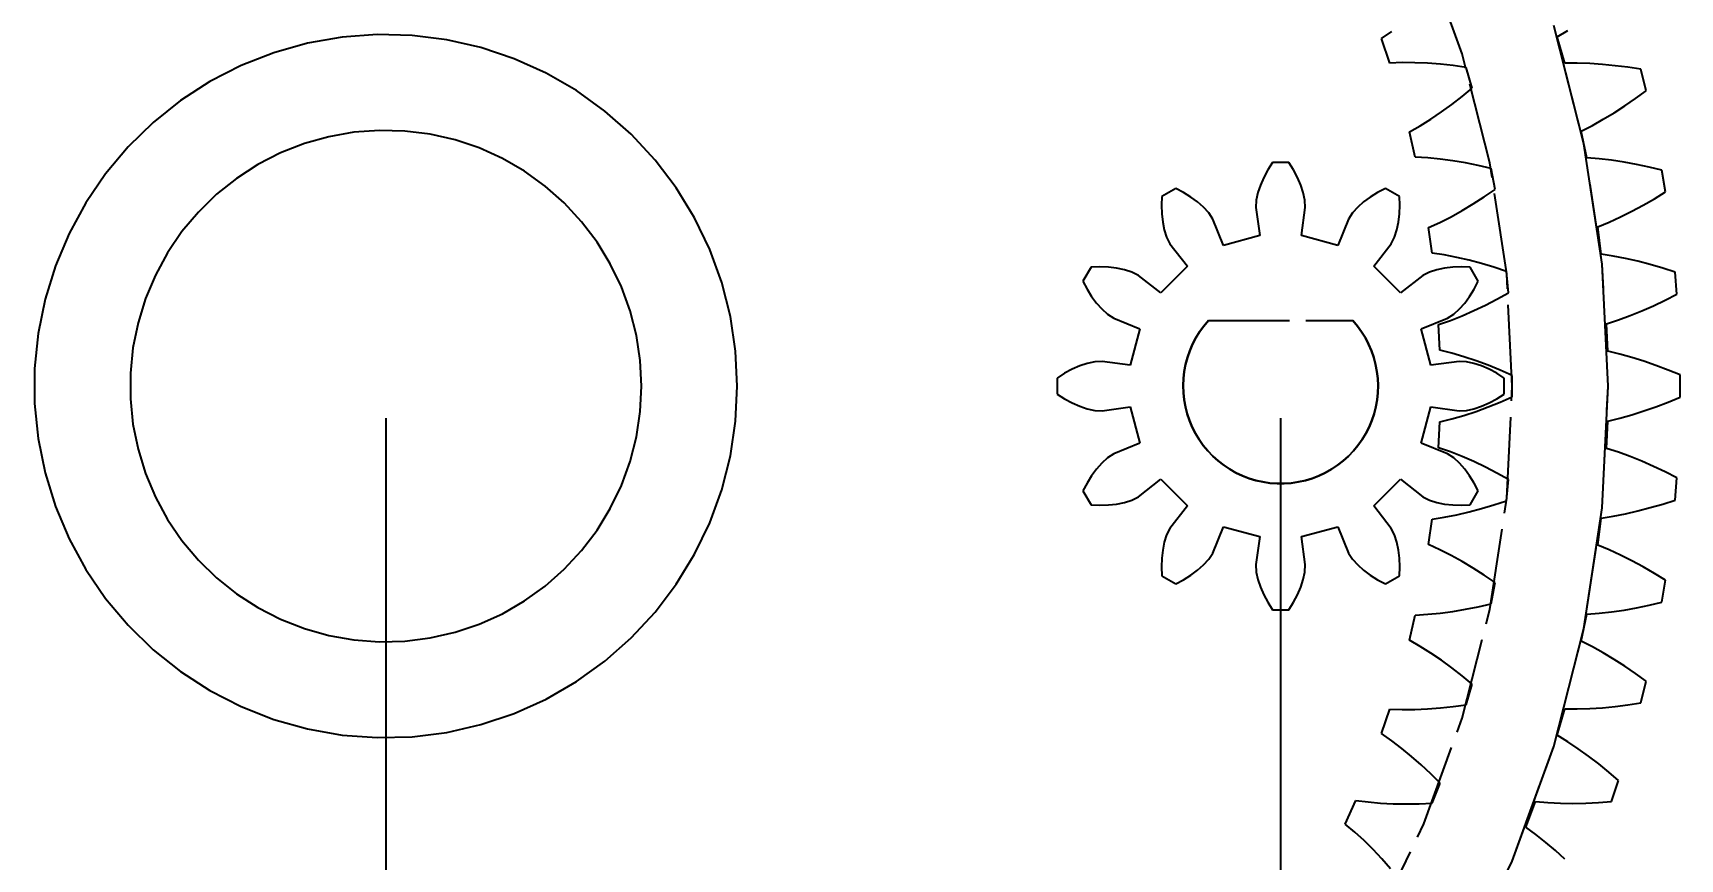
# Model space of a CAD drawing. Header units: millimetres. Extents: x -27 to 154, y -43 to 55.
# Drawn here: x -5.52 to 20.25, y -7.4 to 5.52 of the extents above; entities that cross this region are included whole.
import ezdxf

# ---------------------------------------------------------------- set-up
doc = ezdxf.new("R2010")
doc.units = ezdxf.units.MM
doc.linetypes.add('DASHED', pattern=[1.524, 1.27, -0.254])
for name, color, linetype in [('DIMS', 3, 'CONTINUOUS'), ('HIDDEN', 8, 'DASHED'), ('VISIBLE', 7, 'CONTINUOUS')]:
    doc.layers.add(name, color=color, linetype=linetype)
doc.styles.add('OpenSansCondensed-Light', font='OpenSansCondensed-Light.ttf')
doc.dimstyles.new('EZDXF', dxfattribs={"dimtxt": 0.25, "dimasz": 0.175, "dimexe": 0.375, "dimexo": 0.125, "dimgap": 0.1, "dimtad": 1, "dimlfac": 100, "dimzin": 12, "dimdsep": 46, "dimtxsty": 'OpenSansCondensed-Light', "dimblk": 'ARCHTICK', "dimcen": 2.5, "dimazin": 3, "dimtfac": 0.5, "dimtmove": 2, "dimatfit": 3})

# ---------------------------------------------------------------- blocks, each defined once
blk = doc.blocks.new('_ARCHTICK')
at = {"color": 0, "linetype": 'BYBLOCK', "const_width": 0.15}
blk.add_lwpolyline([(-0.5, -0.5), (0.5, 0.5)], dxfattribs=at)

msp = doc.modelspace()

# ---------------------------------------------------------------- linework, layer by layer
at = {"layer": 'HIDDEN'}
for points in [[(17.625, 0), (17.53742, 1.75488), (17.27554, 3.49233), (16.84197, 5.19506), (16.24102, 6.84616)], [(17.625, 0), (17.53742, 1.75488), (17.27554, 3.49233), (16.84197, 5.19506), (16.24102, 6.84616)], [(5.5, 0), (5.47267, 0.54762), (5.39095, 1.0898), (5.25565, 1.62115), (5.06812, 2.13639), (4.83022, 2.6304), (4.54431, 3.09826), (4.21324, 3.53533), (3.8403, 3.93727), (3.42919, 4.30007), (2.984, 4.62014), (2.50916, 4.89429), (2.00938, 5.11981), (1.48962, 5.29443), (0.95506, 5.41644), (0.41102, 5.48462), (-0.13712, 5.49829), (-0.68389, 5.45732), (-1.22387, 5.3621), (-1.75168, 5.2136), (-2.26208, 5.01328), (-2.75, 4.76314), (-3.21059, 4.46566), (-3.63927, 4.1238), (-4.03179, 3.74095), (-4.38423, 3.32092), (-4.6931, 2.86789), (-4.95533, 2.38636), (-5.16831, 1.88111), (-5.32993, 1.35717), (-5.43857, 0.81973), (-5.49316, 0.27415), (-5.49316, -0.27415), (-5.43857, -0.81973), (-5.32993, -1.35717), (-5.16831, -1.88111), (-4.95533, -2.38636), (-4.6931, -2.86789), (-4.38423, -3.32092), (-4.03179, -3.74095), (-3.63927, -4.1238), (-3.21059, -4.46566), (-2.75, -4.76314), (-2.26208, -5.01328), (-1.75168, -5.2136), (-1.22387, -5.3621), (-0.68389, -5.45732), (-0.13712, -5.49829), (0.41102, -5.48462), (0.95506, -5.41644), (1.48962, -5.29443), (2.00938, -5.11981), (2.50916, -4.89429), (2.984, -4.62014), (3.42919, -4.30007), (3.8403, -3.93727), (4.21324, -3.53533), (4.54431, -3.09826), (4.83022, -2.6304), (5.06812, -2.13639), (5.25565, -1.62115), (5.39095, -1.0898), (5.47267, -0.54762), (5.5, 0)], [(5.5, 0), (5.47267, 0.54762), (5.39095, 1.0898), (5.25565, 1.62115), (5.06812, 2.13639), (4.83022, 2.6304), (4.54431, 3.09826), (4.21324, 3.53533), (3.8403, 3.93727), (3.42919, 4.30007), (2.984, 4.62014), (2.50916, 4.89429), (2.00938, 5.11981), (1.48962, 5.29443), (0.95506, 5.41644), (0.41102, 5.48462), (-0.13712, 5.49829), (-0.68389, 5.45732), (-1.22387, 5.3621), (-1.75168, 5.2136), (-2.26208, 5.01328), (-2.75, 4.76314), (-3.21059, 4.46566), (-3.63927, 4.1238), (-4.03179, 3.74095), (-4.38423, 3.32092), (-4.6931, 2.86789), (-4.95533, 2.38636), (-5.16831, 1.88111), (-5.32993, 1.35717), (-5.43857, 0.81973), (-5.49316, 0.27415), (-5.49316, -0.27415), (-5.43857, -0.81973), (-5.32993, -1.35717), (-5.16831, -1.88111), (-4.95533, -2.38636), (-4.6931, -2.86789), (-4.38423, -3.32092), (-4.03179, -3.74095), (-3.63927, -4.1238), (-3.21059, -4.46566), (-2.75, -4.76314), (-2.26208, -5.01328), (-1.75168, -5.2136), (-1.22387, -5.3621), (-0.68389, -5.45732), (-0.13712, -5.49829), (0.41102, -5.48462), (0.95506, -5.41644), (1.48962, -5.29443), (2.00938, -5.11981), (2.50916, -4.89429), (2.984, -4.62014), (3.42919, -4.30007), (3.8403, -3.93727), (4.21324, -3.53533), (4.54431, -3.09826), (4.83022, -2.6304), (5.06812, -2.13639), (5.25565, -1.62115), (5.39095, -1.0898), (5.47267, -0.54762), (5.5, 0)], [(15.57917, 5.43503), (15.73869, 5.54675)], [(15.57917, 5.43503), (15.73869, 5.54675)], [(15.70778, 5.0513), (15.57917, 5.43503)], [(15.70778, 5.0513), (15.57917, 5.43503)], [(19.125, 0), (19.02996, 1.90424), (18.7458, 3.78954), (18.27533, 5.63719)], [(19.125, 0), (19.02996, 1.90424), (18.7458, 3.78954), (18.27533, 5.63719)], [(19.125, 0), (19.02996, 1.90424), (18.7458, 3.78954), (18.27533, 5.63719)], [(18.32877, 5.46093), (18.49394, 5.56298)], [(18.44648, 5.04904), (18.32877, 5.46093)], [(18.44648, 5.04904), (18.32877, 5.46093)], [(15.90241, 5.05827), (15.70778, 5.0513)], [(15.90241, 5.05827), (15.70778, 5.0513)], [(16.09936, 5.0573), (15.90241, 5.05827)], [(16.09936, 5.0573), (15.90241, 5.05827)], [(16.29834, 5.04905), (16.09936, 5.0573)], [(16.29834, 5.04905), (16.09936, 5.0573)], [(16.49914, 5.03398), (16.29834, 5.04905)], [(16.49914, 5.03398), (16.29834, 5.04905)], [(16.70155, 5.01244), (16.49914, 5.03398)], [(16.70155, 5.01244), (16.49914, 5.03398)], [(16.90543, 4.98467), (16.70155, 5.01244)], [(16.90543, 4.98467), (16.70155, 5.01244)], [(16.99738, 4.66151), (16.90543, 4.98467)], [(16.99738, 4.66151), (16.90543, 4.98467)], [(18.64064, 5.04968), (18.44648, 5.04904)], [(18.83658, 5.04314), (18.64064, 5.04968)], [(19.03409, 5.03002), (18.83658, 5.04314)], [(19.233, 5.01073), (19.03409, 5.03002)], [(19.43316, 4.98559), (19.233, 5.01073)], [(19.63446, 4.95484), (19.43316, 4.98559)], [(19.7167, 4.61676), (19.63446, 4.95484)], [(16.83865, 4.53058), (16.99738, 4.66151)], [(16.83865, 4.53058), (16.99738, 4.66151)], [(16.51511, 4.28718), (16.6779, 4.4057)], [(16.51511, 4.28718), (16.6779, 4.4057)], [(16.6779, 4.4057), (16.83865, 4.53058)], [(16.6779, 4.4057), (16.83865, 4.53058)], [(19.21792, 4.27423), (19.38575, 4.38272)], [(19.38575, 4.38272), (19.55201, 4.49699)], [(19.55201, 4.49699), (19.7167, 4.61676)], [(16.18334, 4.07091), (16.35028, 4.17541)], [(16.18334, 4.07091), (16.35028, 4.17541)], [(16.35028, 4.17541), (16.51511, 4.28718)], [(16.35028, 4.17541), (16.51511, 4.28718)], [(18.87746, 4.07605), (19.04851, 4.17185)], [(19.04851, 4.17185), (19.21792, 4.27423)], [(4, 0), (3.98012, 0.39827), (3.92069, 0.79258), (3.82229, 1.17902), (3.6859, 1.55374), (3.51289, 1.91302), (3.30496, 2.25328), (3.06418, 2.57115), (2.79295, 2.86347), (2.49396, 3.12733), (2.17019, 3.3601), (1.82484, 3.55949), (1.46136, 3.72349), (1.08336, 3.8505), (0.69459, 3.93923), (0.29892, 3.98882), (-0.09972, 3.99876), (-0.49737, 3.96896), (-0.89008, 3.89971), (-1.27395, 3.79171), (-1.64515, 3.64602), (-2, 3.4641), (-2.33497, 3.24775), (-2.64674, 2.99912), (-2.93221, 2.72069), (-3.18853, 2.41522), (-3.41316, 2.08574), (-3.60388, 1.73553), (-3.75877, 1.36808), (-3.87631, 0.98703), (-3.95532, 0.59617), (-3.99503, 0.19938), (-3.99503, -0.19938), (-3.95532, -0.59617), (-3.87631, -0.98703), (-3.75877, -1.36808), (-3.60388, -1.73553), (-3.41316, -2.08574), (-3.18853, -2.41522), (-2.93221, -2.72069), (-2.64674, -2.99912), (-2.33497, -3.24775), (-2, -3.4641), (-1.64515, -3.64602), (-1.27395, -3.79171), (-0.89008, -3.89971), (-0.49737, -3.96896), (-0.09972, -3.99876), (0.29892, -3.98882), (0.69459, -3.93923), (1.08336, -3.8505), (1.46136, -3.72349), (1.82484, -3.55949), (2.17019, -3.3601), (2.49396, -3.12733), (2.79295, -2.86347), (3.06418, -2.57115), (3.30496, -2.25328), (3.51289, -1.91302), (3.6859, -1.55374), (3.82229, -1.17902), (3.92069, -0.79258), (3.98012, -0.39827), (4, 0)], [(16.01419, 3.97438), (16.18334, 4.07091)], [(16.01419, 3.97438), (16.18334, 4.07091)], [(16.10685, 3.58042), (16.01419, 3.97438)], [(16.10685, 3.58042), (16.01419, 3.97438)], [(18.7047, 3.98744), (18.87746, 4.07605)], [(18.78932, 3.56751), (18.7047, 3.98744)], [(18.78932, 3.56751), (18.7047, 3.98744)], [(13.7999, 3.3806), (13.73671, 3.26242)], [(13.7999, 3.3806), (13.73671, 3.26242)], [(13.87397, 3.49773), (13.7999, 3.3806)], [(13.87397, 3.49773), (13.7999, 3.3806)], [(14.12603, 3.49773), (13.87397, 3.49773)], [(14.12603, 3.49773), (13.87397, 3.49773)], [(14.2001, 3.3806), (14.12603, 3.49773)], [(14.2001, 3.3806), (14.12603, 3.49773)], [(14.26329, 3.26242), (14.2001, 3.3806)], [(14.26329, 3.26242), (14.2001, 3.3806)], [(16.30129, 3.56941), (16.10685, 3.58042)], [(16.30129, 3.56941), (16.10685, 3.58042)], [(16.49731, 3.55027), (16.30129, 3.56941)], [(16.49731, 3.55027), (16.30129, 3.56941)], [(16.69468, 3.52369), (16.49731, 3.55027)], [(16.69468, 3.52369), (16.49731, 3.55027)], [(16.89323, 3.49016), (16.69468, 3.52369)], [(16.89323, 3.49016), (16.69468, 3.52369)], [(17.0928, 3.45003), (16.89323, 3.49016)], [(17.0928, 3.45003), (16.89323, 3.49016)], [(17.29325, 3.40357), (17.0928, 3.45003)], [(17.29325, 3.40357), (17.0928, 3.45003)], [(17.35498, 3.07331), (17.29325, 3.40357)], [(17.35498, 3.07331), (17.29325, 3.40357)], [(18.98291, 3.55272), (18.78932, 3.56751)], [(19.17771, 3.53063), (18.98291, 3.55272)], [(19.37356, 3.50186), (19.17771, 3.53063)], [(19.5703, 3.46682), (19.37356, 3.50186)], [(19.76784, 3.42586), (19.5703, 3.46682)], [(19.96606, 3.37922), (19.76784, 3.42586)], [(20.02117, 3.03567), (19.96606, 3.37922)], [(13.68492, 3.14379), (13.64542, 3.02534)], [(13.68492, 3.14379), (13.64542, 3.02534)], [(13.73671, 3.26242), (13.68492, 3.14379)], [(13.73671, 3.26242), (13.68492, 3.14379)], [(14.31508, 3.14379), (14.26329, 3.26242)], [(14.31508, 3.14379), (14.26329, 3.26242)], [(14.35458, 3.02534), (14.31508, 3.14379)], [(14.35458, 3.02534), (14.31508, 3.14379)], [(12.14199, 2.96611), (12.13641, 2.82763)], [(12.14199, 2.96611), (12.13641, 2.82763)], [(12.36028, 3.09214), (12.14199, 2.96611)], [(12.36028, 3.09214), (12.14199, 2.96611)], [(12.48299, 3.02773), (12.36028, 3.09214)], [(12.48299, 3.02773), (12.36028, 3.09214)], [(12.59681, 2.95698), (12.48299, 3.02773)], [(12.59681, 2.95698), (12.48299, 3.02773)], [(12.70097, 2.88014), (12.59681, 2.95698)], [(12.70097, 2.88014), (12.59681, 2.95698)], [(12.79441, 2.79732), (12.70097, 2.88014)], [(12.79441, 2.79732), (12.70097, 2.88014)], [(13.61987, 2.90782), (13.61368, 2.79248)], [(13.61987, 2.90782), (13.61368, 2.79248)], [(13.64542, 3.02534), (13.61987, 2.90782)], [(13.64542, 3.02534), (13.61987, 2.90782)], [(14.38013, 2.90782), (14.35458, 3.02534)], [(14.38013, 2.90782), (14.35458, 3.02534)], [(14.38632, 2.79248), (14.38013, 2.90782)], [(14.38632, 2.79248), (14.38013, 2.90782)], [(15.29903, 2.88014), (15.20559, 2.79732)], [(15.29903, 2.88014), (15.20559, 2.79732)], [(15.40319, 2.95698), (15.29903, 2.88014)], [(15.40319, 2.95698), (15.29903, 2.88014)], [(15.51701, 3.02773), (15.40319, 2.95698)], [(15.51701, 3.02773), (15.40319, 2.95698)], [(15.63972, 3.09214), (15.51701, 3.02773)], [(15.63972, 3.09214), (15.51701, 3.02773)], [(15.85801, 2.96611), (15.63972, 3.09214)], [(15.85801, 2.96611), (15.63972, 3.09214)], [(15.86359, 2.82763), (15.85801, 2.96611)], [(15.86359, 2.82763), (15.85801, 2.96611)], [(16.84023, 2.74507), (17.01326, 2.84806)], [(16.84023, 2.74507), (17.01326, 2.84806)], [(17.01326, 2.84806), (17.18485, 2.95757)], [(17.01326, 2.84806), (17.18485, 2.95757)], [(17.18485, 2.95757), (17.35498, 3.07331)], [(17.18485, 2.95757), (17.35498, 3.07331)], [(19.67268, 2.82867), (19.84749, 2.92936)], [(19.84749, 2.92936), (20.02117, 3.03567)], [(12.13641, 2.82763), (12.14077, 2.69369)], [(12.13641, 2.82763), (12.14077, 2.69369)], [(12.14077, 2.69369), (12.15524, 2.56506)], [(12.14077, 2.69369), (12.15524, 2.56506)], [(12.87529, 2.70831), (12.79441, 2.79732)], [(12.87529, 2.70831), (12.79441, 2.79732)], [(12.93832, 2.61152), (12.87529, 2.70831)], [(12.93832, 2.61152), (12.87529, 2.70831)], [(13.10556, 2.20014), (12.93832, 2.61152)], [(13.10556, 2.20014), (12.93832, 2.61152)], [(13.61368, 2.79248), (13.67453, 2.35259)], [(13.61368, 2.79248), (13.67453, 2.35259)], [(14.32547, 2.35259), (14.38632, 2.79248)], [(14.32547, 2.35259), (14.38632, 2.79248)], [(15.06168, 2.61152), (14.89444, 2.20014)], [(15.06168, 2.61152), (14.89444, 2.20014)], [(15.12471, 2.70831), (15.06168, 2.61152)], [(15.12471, 2.70831), (15.06168, 2.61152)], [(15.20559, 2.79732), (15.12471, 2.70831)], [(15.20559, 2.79732), (15.12471, 2.70831)], [(15.84476, 2.56506), (15.85923, 2.69369)], [(15.84476, 2.56506), (15.85923, 2.69369)], [(15.85923, 2.69369), (15.86359, 2.82763)], [(15.85923, 2.69369), (15.86359, 2.82763)], [(16.48992, 2.56033), (16.66579, 2.64899)], [(16.48992, 2.56033), (16.66579, 2.64899)], [(16.66579, 2.64899), (16.84023, 2.74507)], [(16.66579, 2.64899), (16.84023, 2.74507)], [(19.14163, 2.56335), (19.31975, 2.64526)], [(19.31975, 2.64526), (19.49676, 2.73385)], [(19.49676, 2.73385), (19.67268, 2.82867)], [(12.15524, 2.56506), (12.18025, 2.44273)], [(12.15524, 2.56506), (12.18025, 2.44273)], [(12.18025, 2.44273), (12.21689, 2.32818)], [(12.18025, 2.44273), (12.21689, 2.32818)], [(12.21689, 2.32818), (12.26919, 2.2252)], [(12.21689, 2.32818), (12.26919, 2.2252)], [(13.67453, 2.35259), (13.10556, 2.20014)], [(13.67453, 2.35259), (13.10556, 2.20014)], [(14.89444, 2.20014), (14.32547, 2.35259)], [(14.89444, 2.20014), (14.32547, 2.35259)], [(15.73081, 2.2252), (15.78311, 2.32818)], [(15.73081, 2.2252), (15.78311, 2.32818)], [(15.78311, 2.32818), (15.81975, 2.44273)], [(15.78311, 2.32818), (15.81975, 2.44273)], [(15.81975, 2.44273), (15.84476, 2.56506)], [(15.81975, 2.44273), (15.84476, 2.56506)], [(16.31259, 2.47982), (16.48992, 2.56033)], [(16.31259, 2.47982), (16.48992, 2.56033)], [(16.3685, 2.07899), (16.31259, 2.47982)], [(16.3685, 2.07899), (16.31259, 2.47982)], [(18.96238, 2.48875), (19.14163, 2.56335)], [(19.01336, 2.06341), (18.96238, 2.48875)], [(19.01336, 2.06341), (18.96238, 2.48875)], [(12.26919, 2.2252), (12.54184, 1.87467)], [(12.26919, 2.2252), (12.54184, 1.87467)], [(15.45816, 1.87467), (15.73081, 2.2252)], [(15.45816, 1.87467), (15.73081, 2.2252)], [(16.56109, 2.05009), (16.3685, 2.07899)], [(16.56109, 2.05009), (16.3685, 2.07899)], [(19.20517, 2.03329), (19.01336, 2.06341)], [(11.03389, 1.85801), (10.90786, 1.63972)], [(11.03389, 1.85801), (10.90786, 1.63972)], [(11.17237, 1.86359), (11.03389, 1.85801)], [(11.17237, 1.86359), (11.03389, 1.85801)], [(11.30631, 1.85923), (11.17237, 1.86359)], [(11.30631, 1.85923), (11.17237, 1.86359)], [(11.43494, 1.84476), (11.30631, 1.85923)], [(11.43494, 1.84476), (11.30631, 1.85923)], [(11.55727, 1.81975), (11.43494, 1.84476)], [(11.55727, 1.81975), (11.43494, 1.84476)], [(11.67182, 1.78311), (11.55727, 1.81975)], [(11.67182, 1.78311), (11.55727, 1.81975)], [(12.54184, 1.87467), (12.12533, 1.45816)], [(12.54184, 1.87467), (12.12533, 1.45816)], [(15.87467, 1.45816), (15.45816, 1.87467)], [(15.87467, 1.45816), (15.45816, 1.87467)], [(16.44273, 1.81975), (16.32818, 1.78311)], [(16.44273, 1.81975), (16.32818, 1.78311)], [(16.56506, 1.84476), (16.44273, 1.81975)], [(16.56506, 1.84476), (16.44273, 1.81975)], [(16.75451, 2.01294), (16.56109, 2.05009)], [(16.75451, 2.01294), (16.56109, 2.05009)], [(16.69369, 1.85923), (16.56506, 1.84476)], [(16.69369, 1.85923), (16.56506, 1.84476)], [(16.82763, 1.86359), (16.69369, 1.85923)], [(16.82763, 1.86359), (16.69369, 1.85923)], [(16.94859, 1.96827), (16.75451, 2.01294)], [(16.94859, 1.96827), (16.75451, 2.01294)], [(16.96611, 1.85801), (16.82763, 1.86359)], [(16.96611, 1.85801), (16.82763, 1.86359)], [(17.1432, 1.91656), (16.94859, 1.96827)], [(17.1432, 1.91656), (16.94859, 1.96827)], [(17.09214, 1.63972), (16.96611, 1.85801)], [(17.09214, 1.63972), (16.96611, 1.85801)], [(17.33821, 1.85819), (17.1432, 1.91656)], [(17.33821, 1.85819), (17.1432, 1.91656)], [(17.53352, 1.79343), (17.33821, 1.85819)], [(17.53352, 1.79343), (17.33821, 1.85819)], [(19.3976, 1.9958), (19.20517, 2.03329)], [(19.59054, 1.95155), (19.3976, 1.9958)], [(19.78388, 1.901), (19.59054, 1.95155)], [(19.97753, 1.84447), (19.78388, 1.901)], [(20.17142, 1.78223), (19.97753, 1.84447)], [(10.90786, 1.63972), (10.97227, 1.51701)], [(10.90786, 1.63972), (10.97227, 1.51701)], [(11.7748, 1.73081), (11.67182, 1.78311)], [(11.7748, 1.73081), (11.67182, 1.78311)], [(12.12533, 1.45816), (11.7748, 1.73081)], [(12.12533, 1.45816), (11.7748, 1.73081)], [(16.2252, 1.73081), (15.87467, 1.45816)], [(16.2252, 1.73081), (15.87467, 1.45816)], [(16.32818, 1.78311), (16.2252, 1.73081)], [(16.32818, 1.78311), (16.2252, 1.73081)], [(17.02773, 1.51701), (17.09214, 1.63972)], [(17.02773, 1.51701), (17.09214, 1.63972)], [(17.56452, 1.45888), (17.53352, 1.79343)], [(17.56452, 1.45888), (17.53352, 1.79343)], [(20.19906, 1.43538), (20.17142, 1.78223)], [(10.97227, 1.51701), (11.04302, 1.40319)], [(10.97227, 1.51701), (11.04302, 1.40319)], [(11.04302, 1.40319), (11.11986, 1.29903)], [(11.04302, 1.40319), (11.11986, 1.29903)], [(11.11986, 1.29903), (11.20268, 1.20559)], [(11.11986, 1.29903), (11.20268, 1.20559)], [(16.79732, 1.20559), (16.88014, 1.29903)], [(16.79732, 1.20559), (16.88014, 1.29903)], [(16.88014, 1.29903), (16.95698, 1.40319)], [(16.88014, 1.29903), (16.95698, 1.40319)], [(16.95698, 1.40319), (17.02773, 1.51701)], [(16.95698, 1.40319), (17.02773, 1.51701)], [(17.20347, 1.26613), (17.38444, 1.35934)], [(17.20347, 1.26613), (17.38444, 1.35934)], [(17.38444, 1.35934), (17.56452, 1.45888)], [(17.38444, 1.35934), (17.56452, 1.45888)], [(19.83523, 1.25673), (20.01748, 1.34322)], [(20.01748, 1.34322), (20.19906, 1.43538)], [(11.20268, 1.20559), (11.29169, 1.12471)], [(11.20268, 1.20559), (11.29169, 1.12471)], [(11.29169, 1.12471), (11.38848, 1.06168)], [(11.29169, 1.12471), (11.38848, 1.06168)], [(11.38848, 1.06168), (11.79986, 0.89444)], [(11.38848, 1.06168), (11.79986, 0.89444)], [(16.20014, 0.89444), (16.61152, 1.06168)], [(16.20014, 0.89444), (16.61152, 1.06168)], [(16.61152, 1.06168), (16.70831, 1.12471)], [(16.61152, 1.06168), (16.70831, 1.12471)], [(16.65581, 1.02791), (16.83911, 1.09996)], [(16.65581, 1.02791), (16.83911, 1.09996)], [(16.70831, 1.12471), (16.79732, 1.20559)], [(16.70831, 1.12471), (16.79732, 1.20559)], [(16.83911, 1.09996), (17.02168, 1.17954)], [(16.83911, 1.09996), (17.02168, 1.17954)], [(17.02168, 1.17954), (17.20347, 1.26613)], [(17.02168, 1.17954), (17.20347, 1.26613)], [(19.10017, 0.97432), (19.28478, 1.03444)], [(19.28478, 1.03444), (19.46884, 1.10194)], [(19.46884, 1.10194), (19.65233, 1.17619)], [(19.65233, 1.17619), (19.83523, 1.25673)], [(11.79986, 0.89444), (11.64741, 0.32547)], [(11.79986, 0.89444), (11.64741, 0.32547)], [(12.87084, 1.025), (12.79884, 0.9396), (12.73328, 0.84915), (12.67452, 0.75415), (12.62288, 0.6551), (12.57862, 0.55253), (12.54198, 0.44701), (12.51317, 0.33908), (12.49234, 0.22933), (12.4796, 0.11836), (12.47501, 0.00675), (12.47861, -0.1049), (12.49037, -0.21599), (12.51023, -0.32591), (12.53809, -0.43409), (12.57378, -0.53994), (12.61713, -0.64289), (12.6679, -0.74239), (12.72582, -0.83791), (12.79058, -0.92893), (12.86182, -1.01497), (12.93917, -1.09556), (13.02221, -1.17028), (13.1105, -1.23871), (13.20356, -1.3005), (13.30089, -1.35531), (13.40198, -1.40285), (13.50627, -1.44286), (13.61321, -1.47513), (13.72223, -1.49949), (13.83274, -1.5158), (13.94415, -1.52398), (14.05585, -1.52398), (14.16726, -1.5158), (14.27777, -1.49949), (14.38679, -1.47513), (14.49373, -1.44286), (14.59802, -1.40285), (14.69911, -1.35531), (14.79644, -1.3005), (14.8895, -1.23871), (14.97779, -1.17028), (15.06083, -1.09556), (15.13818, -1.01497), (15.20942, -0.92893), (15.27418, -0.83791), (15.3321, -0.74239), (15.38287, -0.64289), (15.42622, -0.53994), (15.46191, -0.43409), (15.48977, -0.32591), (15.50963, -0.21599), (15.52139, -0.1049), (15.52499, 0.00675), (15.5204, 0.11836), (15.50766, 0.22933), (15.48683, 0.33908), (15.45802, 0.44701), (15.42138, 0.55253), (15.37712, 0.6551), (15.32548, 0.75415), (15.26672, 0.84915), (15.20116, 0.9396), (15.12916, 1.025)], [(15.12916, 1.025), (15.20116, 0.9396), (15.26672, 0.84915), (15.32548, 0.75415), (15.37712, 0.6551), (15.42138, 0.55253), (15.45802, 0.44701), (15.48683, 0.33908), (15.50766, 0.22933), (15.5204, 0.11836), (15.52499, 0.00675), (15.52139, -0.1049), (15.50963, -0.21599), (15.48977, -0.32591), (15.46191, -0.43409), (15.42622, -0.53994), (15.38287, -0.64289), (15.3321, -0.74239), (15.27418, -0.83791), (15.20942, -0.92893), (15.13818, -1.01497), (15.06083, -1.09556), (14.97779, -1.17028), (14.8895, -1.23871), (14.79644, -1.3005), (14.69911, -1.35531), (14.59802, -1.40285), (14.49373, -1.44286), (14.38679, -1.47513), (14.27777, -1.49949), (14.16726, -1.5158), (14.05585, -1.52398), (13.94415, -1.52398), (13.83274, -1.5158), (13.72223, -1.49949), (13.61321, -1.47513), (13.50627, -1.44286), (13.40198, -1.40285), (13.30089, -1.35531), (13.20356, -1.3005), (13.1105, -1.23871), (13.02221, -1.17028), (12.93917, -1.09556), (12.86182, -1.01497), (12.79058, -0.92893), (12.72582, -0.83791), (12.6679, -0.74239), (12.61713, -0.64289), (12.57378, -0.53994), (12.53809, -0.43409), (12.51023, -0.32591), (12.49037, -0.21599), (12.47861, -0.1049), (12.47501, 0.00675), (12.4796, 0.11836), (12.49234, 0.22933), (12.51317, 0.33908), (12.54198, 0.44701), (12.57862, 0.55253), (12.62288, 0.6551), (12.67452, 0.75415), (12.73328, 0.84915), (12.79884, 0.9396), (12.87084, 1.025)], [(12.87084, 1.025), (15.12916, 1.025)], [(12.87084, 1.025), (15.12916, 1.025)], [(16.35259, 0.32547), (16.20014, 0.89444)], [(16.35259, 0.32547), (16.20014, 0.89444)], [(16.47181, 0.96411), (16.65581, 1.02791)], [(16.47181, 0.96411), (16.65581, 1.02791)], [(16.4905, 0.55983), (16.47181, 0.96411)], [(16.4905, 0.55983), (16.47181, 0.96411)], [(19.1172, 0.54628), (19.10017, 0.97432)], [(19.1172, 0.54628), (19.10017, 0.97432)], [(16.6796, 0.51328), (16.4905, 0.55983)], [(16.6796, 0.51328), (16.4905, 0.55983)], [(19.306, 0.50101), (19.1172, 0.54628)], [(10.73758, 0.26329), (10.6194, 0.2001)], [(10.73758, 0.26329), (10.6194, 0.2001)], [(10.85621, 0.31508), (10.73758, 0.26329)], [(10.85621, 0.31508), (10.73758, 0.26329)], [(10.97466, 0.35458), (10.85621, 0.31508)], [(10.97466, 0.35458), (10.85621, 0.31508)], [(11.09218, 0.38013), (10.97466, 0.35458)], [(11.09218, 0.38013), (10.97466, 0.35458)], [(11.20752, 0.38632), (11.09218, 0.38013)], [(11.20752, 0.38632), (11.09218, 0.38013)], [(11.64741, 0.32547), (11.20752, 0.38632)], [(11.64741, 0.32547), (11.20752, 0.38632)], [(16.79248, 0.38632), (16.35259, 0.32547)], [(16.79248, 0.38632), (16.35259, 0.32547)], [(16.86877, 0.45845), (16.6796, 0.51328)], [(16.86877, 0.45845), (16.6796, 0.51328)], [(16.90782, 0.38013), (16.79248, 0.38632)], [(16.90782, 0.38013), (16.79248, 0.38632)], [(17.0579, 0.39605), (16.86877, 0.45845)], [(17.0579, 0.39605), (16.86877, 0.45845)], [(17.02534, 0.35458), (16.90782, 0.38013)], [(17.02534, 0.35458), (16.90782, 0.38013)], [(17.14379, 0.31508), (17.02534, 0.35458)], [(17.14379, 0.31508), (17.02534, 0.35458)], [(17.24691, 0.32661), (17.0579, 0.39605)], [(17.24691, 0.32661), (17.0579, 0.39605)], [(17.26242, 0.26329), (17.14379, 0.31508)], [(17.26242, 0.26329), (17.14379, 0.31508)], [(17.4357, 0.25049), (17.24691, 0.32661)], [(17.4357, 0.25049), (17.24691, 0.32661)], [(17.3806, 0.2001), (17.26242, 0.26329)], [(17.3806, 0.2001), (17.26242, 0.26329)], [(19.49485, 0.44835), (19.306, 0.50101)], [(19.68366, 0.38891), (19.49485, 0.44835)], [(19.87237, 0.32316), (19.68366, 0.38891)], [(20.06092, 0.25142), (19.87237, 0.32316)], [(10.6194, 0.2001), (10.50227, 0.12603)], [(10.6194, 0.2001), (10.50227, 0.12603)], [(10.50227, 0.12603), (10.50227, -0.12603)], [(10.50227, 0.12603), (10.50227, -0.12603)], [(17.49773, 0.12603), (17.3806, 0.2001)], [(17.49773, 0.12603), (17.3806, 0.2001)], [(17.6242, 0.16799), (17.4357, 0.25049)], [(17.6242, 0.16799), (17.4357, 0.25049)], [(17.49773, -0.12603), (17.49773, 0.12603)], [(17.49773, -0.12603), (17.49773, 0.12603)], [(17.6242, -0.16799), (17.6242, 0.16799)], [(17.6242, -0.16799), (17.6242, 0.16799)], [(20.24925, 0.17397), (20.06092, 0.25142)], [(20.24925, -0.17397), (20.24925, 0.17397)], [(-6.09106, -18.12911), (-4.25571, -18.6455), (-2.37807, -18.97657), (-0.4768, -19.11906), (1.42921, -19.07152), (3.32102, -18.83445), (5.17982, -18.41019), (6.98715, -17.80296), (8.72503, -17.0188), (10.3762, -16.0655), (11.92424, -14.95253), (13.35378, -13.69095), (14.6506, -12.29331), (15.80182, -10.7735), (16.79599, -9.14661), (17.62323, -7.42882), (18.27533, -5.63719), (18.7458, -3.78954), (19.02996, -1.90424), (19.125, 0)], [(-6.09106, -18.12911), (-4.25571, -18.6455), (-2.37807, -18.97657), (-0.4768, -19.11906), (1.42921, -19.07152), (3.32102, -18.83445), (5.17982, -18.41019), (6.98715, -17.80296), (8.72503, -17.0188), (10.3762, -16.0655), (11.92424, -14.95253), (13.35378, -13.69095), (14.6506, -12.29331), (15.80182, -10.7735), (16.79599, -9.14661), (17.62323, -7.42882), (18.27533, -5.63719), (18.7458, -3.78954), (19.02996, -1.90424), (19.125, 0)], [(-6.09106, -18.12911), (-4.25571, -18.6455), (-2.37807, -18.97657), (-0.4768, -19.11906), (1.42921, -19.07152), (3.32102, -18.83445), (5.17982, -18.41019), (6.98715, -17.80296), (8.72503, -17.0188), (10.3762, -16.0655), (11.92424, -14.95253), (13.35378, -13.69095), (14.6506, -12.29331), (15.80182, -10.7735), (16.79599, -9.14661), (17.62323, -7.42882), (18.27533, -5.63719), (18.7458, -3.78954), (19.02996, -1.90424), (19.125, 0)], [(-5.61333, -16.70722), (-3.92193, -17.1831), (-2.19156, -17.48822), (-0.4394, -17.61952), (1.31712, -17.57572), (3.06055, -17.35724), (4.77356, -16.96625), (6.43914, -16.40665), (8.04071, -15.68399), (9.56238, -14.80546), (10.98901, -13.77978), (12.30642, -12.61715), (13.50153, -11.32913), (14.56246, -9.92852), (15.47866, -8.42923), (16.24102, -6.84616), (16.84197, -5.19506), (17.27554, -3.49233), (17.53742, -1.75488), (17.625, 0)], [(-5.61333, -16.70722), (-3.92193, -17.1831), (-2.19156, -17.48822), (-0.4394, -17.61952), (1.31712, -17.57572), (3.06055, -17.35724), (4.77356, -16.96625), (6.43914, -16.40665), (8.04071, -15.68399), (9.56238, -14.80546), (10.98901, -13.77978), (12.30642, -12.61715), (13.50153, -11.32913), (14.56246, -9.92852), (15.47866, -8.42923), (16.24102, -6.84616), (16.84197, -5.19506), (17.27554, -3.49233), (17.53742, -1.75488), (17.625, 0)], [(10.50227, -0.12603), (10.6194, -0.2001)], [(10.50227, -0.12603), (10.6194, -0.2001)], [(10.6194, -0.2001), (10.73758, -0.26329)], [(10.6194, -0.2001), (10.73758, -0.26329)], [(17.24691, -0.32661), (17.4357, -0.25049)], [(17.24691, -0.32661), (17.4357, -0.25049)], [(17.26242, -0.26329), (17.3806, -0.2001)], [(17.26242, -0.26329), (17.3806, -0.2001)], [(17.3806, -0.2001), (17.49773, -0.12603)], [(17.3806, -0.2001), (17.49773, -0.12603)], [(17.4357, -0.25049), (17.6242, -0.16799)], [(17.4357, -0.25049), (17.6242, -0.16799)], [(19.87237, -0.32316), (20.06092, -0.25142)], [(20.06092, -0.25142), (20.24925, -0.17397)], [(10.73758, -0.26329), (10.85621, -0.31508)], [(10.73758, -0.26329), (10.85621, -0.31508)], [(10.85621, -0.31508), (10.97466, -0.35458)], [(10.85621, -0.31508), (10.97466, -0.35458)], [(10.97466, -0.35458), (11.09218, -0.38013)], [(10.97466, -0.35458), (11.09218, -0.38013)], [(11.09218, -0.38013), (11.20752, -0.38632)], [(11.09218, -0.38013), (11.20752, -0.38632)], [(11.20752, -0.38632), (11.64741, -0.32547)], [(11.20752, -0.38632), (11.64741, -0.32547)], [(11.64741, -0.32547), (11.79986, -0.89444)], [(11.64741, -0.32547), (11.79986, -0.89444)], [(16.20014, -0.89444), (16.35259, -0.32547)], [(16.20014, -0.89444), (16.35259, -0.32547)], [(16.35259, -0.32547), (16.79248, -0.38632)], [(16.35259, -0.32547), (16.79248, -0.38632)], [(16.4905, -0.55983), (16.6796, -0.51328)], [(16.4905, -0.55983), (16.6796, -0.51328)], [(16.6796, -0.51328), (16.86877, -0.45845)], [(16.6796, -0.51328), (16.86877, -0.45845)], [(16.79248, -0.38632), (16.90782, -0.38013)], [(16.79248, -0.38632), (16.90782, -0.38013)], [(16.86877, -0.45845), (17.0579, -0.39605)], [(16.86877, -0.45845), (17.0579, -0.39605)], [(16.90782, -0.38013), (17.02534, -0.35458)], [(16.90782, -0.38013), (17.02534, -0.35458)], [(17.02534, -0.35458), (17.14379, -0.31508)], [(17.02534, -0.35458), (17.14379, -0.31508)], [(17.0579, -0.39605), (17.24691, -0.32661)], [(17.0579, -0.39605), (17.24691, -0.32661)], [(17.14379, -0.31508), (17.26242, -0.26329)], [(17.14379, -0.31508), (17.26242, -0.26329)], [(19.1172, -0.54628), (19.306, -0.50101)], [(19.306, -0.50101), (19.49485, -0.44835)], [(19.49485, -0.44835), (19.68366, -0.38891)], [(19.68366, -0.38891), (19.87237, -0.32316)], [(16.47181, -0.96411), (16.4905, -0.55983)], [(16.47181, -0.96411), (16.4905, -0.55983)], [(19.10017, -0.97432), (19.1172, -0.54628)], [(19.10017, -0.97432), (19.1172, -0.54628)], [(11.79986, -0.89444), (11.38848, -1.06168)], [(11.79986, -0.89444), (11.38848, -1.06168)], [(16.61152, -1.06168), (16.20014, -0.89444)], [(16.61152, -1.06168), (16.20014, -0.89444)], [(16.65581, -1.02791), (16.47181, -0.96411)], [(16.65581, -1.02791), (16.47181, -0.96411)], [(16.83911, -1.09996), (16.65581, -1.02791)], [(16.83911, -1.09996), (16.65581, -1.02791)], [(19.28478, -1.03444), (19.10017, -0.97432)], [(11.20268, -1.20559), (11.11986, -1.29903)], [(11.20268, -1.20559), (11.11986, -1.29903)], [(11.29169, -1.12471), (11.20268, -1.20559)], [(11.29169, -1.12471), (11.20268, -1.20559)], [(11.38848, -1.06168), (11.29169, -1.12471)], [(11.38848, -1.06168), (11.29169, -1.12471)], [(16.70831, -1.12471), (16.61152, -1.06168)], [(16.70831, -1.12471), (16.61152, -1.06168)], [(16.79732, -1.20559), (16.70831, -1.12471)], [(16.79732, -1.20559), (16.70831, -1.12471)], [(16.88014, -1.29903), (16.79732, -1.20559)], [(16.88014, -1.29903), (16.79732, -1.20559)], [(17.02168, -1.17954), (16.83911, -1.09996)], [(17.02168, -1.17954), (16.83911, -1.09996)], [(17.20347, -1.26613), (17.02168, -1.17954)], [(17.20347, -1.26613), (17.02168, -1.17954)], [(17.38444, -1.35934), (17.20347, -1.26613)], [(17.38444, -1.35934), (17.20347, -1.26613)], [(19.46884, -1.10194), (19.28478, -1.03444)], [(19.65233, -1.17619), (19.46884, -1.10194)], [(19.83523, -1.25673), (19.65233, -1.17619)], [(20.01748, -1.34322), (19.83523, -1.25673)], [(10.97227, -1.51701), (10.90786, -1.63972)], [(10.97227, -1.51701), (10.90786, -1.63972)], [(11.04302, -1.40319), (10.97227, -1.51701)], [(11.04302, -1.40319), (10.97227, -1.51701)], [(11.11986, -1.29903), (11.04302, -1.40319)], [(11.11986, -1.29903), (11.04302, -1.40319)], [(11.7748, -1.73081), (12.12533, -1.45816)], [(11.7748, -1.73081), (12.12533, -1.45816)], [(12.12533, -1.45816), (12.54184, -1.87467)], [(12.12533, -1.45816), (12.54184, -1.87467)], [(15.45816, -1.87467), (15.87467, -1.45816)], [(15.45816, -1.87467), (15.87467, -1.45816)], [(15.87467, -1.45816), (16.2252, -1.73081)], [(15.87467, -1.45816), (16.2252, -1.73081)], [(16.95698, -1.40319), (16.88014, -1.29903)], [(16.95698, -1.40319), (16.88014, -1.29903)], [(17.02773, -1.51701), (16.95698, -1.40319)], [(17.02773, -1.51701), (16.95698, -1.40319)], [(17.09214, -1.63972), (17.02773, -1.51701)], [(17.09214, -1.63972), (17.02773, -1.51701)], [(17.56452, -1.45888), (17.38444, -1.35934)], [(17.56452, -1.45888), (17.38444, -1.35934)], [(17.53352, -1.79343), (17.56452, -1.45888)], [(17.53352, -1.79343), (17.56452, -1.45888)], [(20.19906, -1.43538), (20.01748, -1.34322)], [(20.17142, -1.78223), (20.19906, -1.43538)], [(10.90786, -1.63972), (11.03389, -1.85801)], [(10.90786, -1.63972), (11.03389, -1.85801)], [(11.55727, -1.81975), (11.67182, -1.78311)], [(11.55727, -1.81975), (11.67182, -1.78311)], [(11.67182, -1.78311), (11.7748, -1.73081)], [(11.67182, -1.78311), (11.7748, -1.73081)], [(16.2252, -1.73081), (16.32818, -1.78311)], [(16.2252, -1.73081), (16.32818, -1.78311)], [(16.32818, -1.78311), (16.44273, -1.81975)], [(16.32818, -1.78311), (16.44273, -1.81975)], [(16.96611, -1.85801), (17.09214, -1.63972)], [(16.96611, -1.85801), (17.09214, -1.63972)], [(17.33821, -1.85819), (17.53352, -1.79343)], [(17.33821, -1.85819), (17.53352, -1.79343)], [(19.97753, -1.84447), (20.17142, -1.78223)], [(11.03389, -1.85801), (11.17237, -1.86359)], [(11.03389, -1.85801), (11.17237, -1.86359)], [(11.17237, -1.86359), (11.30631, -1.85923)], [(11.17237, -1.86359), (11.30631, -1.85923)], [(11.30631, -1.85923), (11.43494, -1.84476)], [(11.30631, -1.85923), (11.43494, -1.84476)], [(11.43494, -1.84476), (11.55727, -1.81975)], [(11.43494, -1.84476), (11.55727, -1.81975)], [(12.54184, -1.87467), (12.26919, -2.2252)], [(12.54184, -1.87467), (12.26919, -2.2252)], [(15.73081, -2.2252), (15.45816, -1.87467)], [(15.73081, -2.2252), (15.45816, -1.87467)], [(16.3685, -2.07899), (16.56109, -2.05009)], [(16.3685, -2.07899), (16.56109, -2.05009)], [(16.44273, -1.81975), (16.56506, -1.84476)], [(16.44273, -1.81975), (16.56506, -1.84476)], [(16.56109, -2.05009), (16.75451, -2.01294)], [(16.56109, -2.05009), (16.75451, -2.01294)], [(16.56506, -1.84476), (16.69369, -1.85923)], [(16.56506, -1.84476), (16.69369, -1.85923)], [(16.69369, -1.85923), (16.82763, -1.86359)], [(16.69369, -1.85923), (16.82763, -1.86359)], [(16.75451, -2.01294), (16.94859, -1.96827)], [(16.75451, -2.01294), (16.94859, -1.96827)], [(16.82763, -1.86359), (16.96611, -1.85801)], [(16.82763, -1.86359), (16.96611, -1.85801)], [(16.94859, -1.96827), (17.1432, -1.91656)], [(16.94859, -1.96827), (17.1432, -1.91656)], [(17.1432, -1.91656), (17.33821, -1.85819)], [(17.1432, -1.91656), (17.33821, -1.85819)], [(19.01336, -2.06341), (19.20517, -2.03329)], [(19.20517, -2.03329), (19.3976, -1.9958)], [(19.3976, -1.9958), (19.59054, -1.95155)], [(19.59054, -1.95155), (19.78388, -1.901)], [(19.78388, -1.901), (19.97753, -1.84447)], [(12.26919, -2.2252), (12.21689, -2.32818)], [(12.26919, -2.2252), (12.21689, -2.32818)], [(12.93832, -2.61152), (13.10556, -2.20014)], [(12.93832, -2.61152), (13.10556, -2.20014)], [(13.10556, -2.20014), (13.67453, -2.35259)], [(13.10556, -2.20014), (13.67453, -2.35259)], [(14.32547, -2.35259), (14.89444, -2.20014)], [(14.32547, -2.35259), (14.89444, -2.20014)], [(14.89444, -2.20014), (15.06168, -2.61152)], [(14.89444, -2.20014), (15.06168, -2.61152)], [(15.78311, -2.32818), (15.73081, -2.2252)], [(15.78311, -2.32818), (15.73081, -2.2252)], [(16.31259, -2.47982), (16.3685, -2.07899)], [(16.31259, -2.47982), (16.3685, -2.07899)], [(18.96238, -2.48875), (19.01336, -2.06341)], [(18.96238, -2.48875), (19.01336, -2.06341)], [(12.15524, -2.56506), (12.14077, -2.69369)], [(12.15524, -2.56506), (12.14077, -2.69369)], [(12.18025, -2.44273), (12.15524, -2.56506)], [(12.18025, -2.44273), (12.15524, -2.56506)], [(12.21689, -2.32818), (12.18025, -2.44273)], [(12.21689, -2.32818), (12.18025, -2.44273)], [(13.67453, -2.35259), (13.61368, -2.79248)], [(13.67453, -2.35259), (13.61368, -2.79248)], [(14.38632, -2.79248), (14.32547, -2.35259)], [(14.38632, -2.79248), (14.32547, -2.35259)], [(15.81975, -2.44273), (15.78311, -2.32818)], [(15.81975, -2.44273), (15.78311, -2.32818)], [(15.84476, -2.56506), (15.81975, -2.44273)], [(15.84476, -2.56506), (15.81975, -2.44273)], [(15.85923, -2.69369), (15.84476, -2.56506)], [(15.85923, -2.69369), (15.84476, -2.56506)], [(16.48992, -2.56033), (16.31259, -2.47982)], [(16.48992, -2.56033), (16.31259, -2.47982)], [(16.66579, -2.64899), (16.48992, -2.56033)], [(16.66579, -2.64899), (16.48992, -2.56033)], [(19.14163, -2.56335), (18.96238, -2.48875)], [(19.31975, -2.64526), (19.14163, -2.56335)], [(12.14077, -2.69369), (12.13641, -2.82763)], [(12.14077, -2.69369), (12.13641, -2.82763)], [(12.13641, -2.82763), (12.14199, -2.96611)], [(12.13641, -2.82763), (12.14199, -2.96611)], [(12.70097, -2.88014), (12.79441, -2.79732)], [(12.70097, -2.88014), (12.79441, -2.79732)], [(12.79441, -2.79732), (12.87529, -2.70831)], [(12.79441, -2.79732), (12.87529, -2.70831)], [(12.87529, -2.70831), (12.93832, -2.61152)], [(12.87529, -2.70831), (12.93832, -2.61152)], [(13.61368, -2.79248), (13.61987, -2.90782)], [(13.61368, -2.79248), (13.61987, -2.90782)], [(14.38013, -2.90782), (14.38632, -2.79248)], [(14.38013, -2.90782), (14.38632, -2.79248)], [(15.06168, -2.61152), (15.12471, -2.70831)], [(15.06168, -2.61152), (15.12471, -2.70831)], [(15.12471, -2.70831), (15.20559, -2.79732)], [(15.12471, -2.70831), (15.20559, -2.79732)], [(15.20559, -2.79732), (15.29903, -2.88014)], [(15.20559, -2.79732), (15.29903, -2.88014)], [(15.85801, -2.96611), (15.86359, -2.82763)], [(15.85801, -2.96611), (15.86359, -2.82763)], [(15.86359, -2.82763), (15.85923, -2.69369)], [(15.86359, -2.82763), (15.85923, -2.69369)], [(16.84023, -2.74507), (16.66579, -2.64899)], [(16.84023, -2.74507), (16.66579, -2.64899)], [(17.01326, -2.84806), (16.84023, -2.74507)], [(17.01326, -2.84806), (16.84023, -2.74507)], [(19.49676, -2.73385), (19.31975, -2.64526)], [(19.67268, -2.82867), (19.49676, -2.73385)], [(19.84749, -2.92936), (19.67268, -2.82867)], [(12.14199, -2.96611), (12.36028, -3.09214)], [(12.14199, -2.96611), (12.36028, -3.09214)], [(12.36028, -3.09214), (12.48299, -3.02773)], [(12.36028, -3.09214), (12.48299, -3.02773)], [(12.48299, -3.02773), (12.59681, -2.95698)], [(12.48299, -3.02773), (12.59681, -2.95698)], [(12.59681, -2.95698), (12.70097, -2.88014)], [(12.59681, -2.95698), (12.70097, -2.88014)], [(13.61987, -2.90782), (13.64542, -3.02534)], [(13.61987, -2.90782), (13.64542, -3.02534)], [(13.64542, -3.02534), (13.68492, -3.14379)], [(13.64542, -3.02534), (13.68492, -3.14379)], [(14.31508, -3.14379), (14.35458, -3.02534)], [(14.31508, -3.14379), (14.35458, -3.02534)], [(14.35458, -3.02534), (14.38013, -2.90782)], [(14.35458, -3.02534), (14.38013, -2.90782)], [(15.29903, -2.88014), (15.40319, -2.95698)], [(15.29903, -2.88014), (15.40319, -2.95698)], [(15.40319, -2.95698), (15.51701, -3.02773)], [(15.40319, -2.95698), (15.51701, -3.02773)], [(15.51701, -3.02773), (15.63972, -3.09214)], [(15.51701, -3.02773), (15.63972, -3.09214)], [(15.63972, -3.09214), (15.85801, -2.96611)], [(15.63972, -3.09214), (15.85801, -2.96611)], [(17.18485, -2.95757), (17.01326, -2.84806)], [(17.18485, -2.95757), (17.01326, -2.84806)], [(17.35498, -3.07331), (17.18485, -2.95757)], [(17.35498, -3.07331), (17.18485, -2.95757)], [(17.29325, -3.40357), (17.35498, -3.07331)], [(17.29325, -3.40357), (17.35498, -3.07331)], [(20.02117, -3.03567), (19.84749, -2.92936)], [(19.96606, -3.37922), (20.02117, -3.03567)], [(13.68492, -3.14379), (13.73671, -3.26242)], [(13.68492, -3.14379), (13.73671, -3.26242)], [(13.73671, -3.26242), (13.7999, -3.3806)], [(13.73671, -3.26242), (13.7999, -3.3806)], [(14.2001, -3.3806), (14.26329, -3.26242)], [(14.2001, -3.3806), (14.26329, -3.26242)], [(14.26329, -3.26242), (14.31508, -3.14379)], [(14.26329, -3.26242), (14.31508, -3.14379)], [(13.7999, -3.3806), (13.87397, -3.49773)], [(13.7999, -3.3806), (13.87397, -3.49773)], [(13.87397, -3.49773), (14.12603, -3.49773)], [(13.87397, -3.49773), (14.12603, -3.49773)], [(14.12603, -3.49773), (14.2001, -3.3806)], [(14.12603, -3.49773), (14.2001, -3.3806)], [(16.01419, -3.97438), (16.10685, -3.58042)], [(16.01419, -3.97438), (16.10685, -3.58042)], [(16.10685, -3.58042), (16.30129, -3.56941)], [(16.10685, -3.58042), (16.30129, -3.56941)], [(16.30129, -3.56941), (16.49731, -3.55027)], [(16.30129, -3.56941), (16.49731, -3.55027)], [(16.49731, -3.55027), (16.69468, -3.52369)], [(16.49731, -3.55027), (16.69468, -3.52369)], [(16.69468, -3.52369), (16.89323, -3.49016)], [(16.69468, -3.52369), (16.89323, -3.49016)], [(16.89323, -3.49016), (17.0928, -3.45003)], [(16.89323, -3.49016), (17.0928, -3.45003)], [(17.0928, -3.45003), (17.29325, -3.40357)], [(17.0928, -3.45003), (17.29325, -3.40357)], [(18.7047, -3.98744), (18.78932, -3.56751)], [(18.7047, -3.98744), (18.78932, -3.56751)], [(18.78932, -3.56751), (18.98291, -3.55272)], [(18.98291, -3.55272), (19.17771, -3.53063)], [(19.17771, -3.53063), (19.37356, -3.50186)], [(19.37356, -3.50186), (19.5703, -3.46682)], [(19.5703, -3.46682), (19.76784, -3.42586)], [(19.76784, -3.42586), (19.96606, -3.37922)], [(16.18334, -4.07091), (16.01419, -3.97438)], [(16.18334, -4.07091), (16.01419, -3.97438)], [(16.35028, -4.17541), (16.18334, -4.07091)], [(16.35028, -4.17541), (16.18334, -4.07091)], [(18.87746, -4.07605), (18.7047, -3.98744)], [(19.04851, -4.17185), (18.87746, -4.07605)], [(16.51511, -4.28718), (16.35028, -4.17541)], [(16.51511, -4.28718), (16.35028, -4.17541)], [(16.6779, -4.4057), (16.51511, -4.28718)], [(16.6779, -4.4057), (16.51511, -4.28718)], [(19.21792, -4.27423), (19.04851, -4.17185)], [(19.38575, -4.38272), (19.21792, -4.27423)], [(16.83865, -4.53058), (16.6779, -4.4057)], [(16.83865, -4.53058), (16.6779, -4.4057)], [(16.99738, -4.66151), (16.83865, -4.53058)], [(16.99738, -4.66151), (16.83865, -4.53058)], [(19.55201, -4.49699), (19.38575, -4.38272)], [(19.7167, -4.61676), (19.55201, -4.49699)], [(19.63446, -4.95484), (19.7167, -4.61676)], [(16.90543, -4.98467), (16.99738, -4.66151)], [(16.90543, -4.98467), (16.99738, -4.66151)], [(15.57917, -5.43503), (15.70778, -5.0513)], [(15.57917, -5.43503), (15.70778, -5.0513)], [(15.70778, -5.0513), (15.90241, -5.05827)], [(15.70778, -5.0513), (15.90241, -5.05827)], [(15.90241, -5.05827), (16.09936, -5.0573)], [(15.90241, -5.05827), (16.09936, -5.0573)], [(16.09936, -5.0573), (16.29834, -5.04905)], [(16.09936, -5.0573), (16.29834, -5.04905)], [(16.29834, -5.04905), (16.49914, -5.03398)], [(16.29834, -5.04905), (16.49914, -5.03398)], [(16.49914, -5.03398), (16.70155, -5.01244)], [(16.49914, -5.03398), (16.70155, -5.01244)], [(16.70155, -5.01244), (16.90543, -4.98467)], [(16.70155, -5.01244), (16.90543, -4.98467)], [(18.32877, -5.46093), (18.44648, -5.04904)], [(18.32877, -5.46093), (18.44648, -5.04904)], [(18.44648, -5.04904), (18.64064, -5.04968)], [(18.64064, -5.04968), (18.83658, -5.04314)], [(18.83658, -5.04314), (19.03409, -5.03002)], [(19.03409, -5.03002), (19.233, -5.01073)], [(19.233, -5.01073), (19.43316, -4.98559)], [(19.43316, -4.98559), (19.63446, -4.95484)], [(15.73869, -5.54675), (15.57917, -5.43503)], [(15.73869, -5.54675), (15.57917, -5.43503)], [(15.89527, -5.66622), (15.73869, -5.54675)], [(15.89527, -5.66622), (15.73869, -5.54675)], [(16.04909, -5.79272), (15.89527, -5.66622)], [(16.04909, -5.79272), (15.89527, -5.66622)], [(18.49394, -5.56298), (18.32877, -5.46093)], [(18.65684, -5.67207), (18.49394, -5.56298)], [(16.20025, -5.92575), (16.04909, -5.79272)], [(16.20025, -5.92575), (16.04909, -5.79272)], [(16.3488, -6.06492), (16.20025, -5.92575)], [(16.3488, -6.06492), (16.20025, -5.92575)], [(18.81759, -5.78758), (18.65684, -5.67207)], [(18.97626, -5.90907), (18.81759, -5.78758)], [(19.13291, -6.03618), (18.97626, -5.90907)], [(16.49476, -6.20995), (16.3488, -6.06492)], [(16.49476, -6.20995), (16.3488, -6.06492)], [(19.28757, -6.16866), (19.13291, -6.03618)], [(19.17873, -6.49914), (19.28757, -6.16866)], [(16.37339, -6.52324), (16.49476, -6.20995)], [(16.37339, -6.52324), (16.49476, -6.20995)], [(15.01123, -6.84931), (15.1747, -6.47908)], [(15.01123, -6.84931), (15.1747, -6.47908)], [(15.1747, -6.47908), (15.36785, -6.50399)], [(15.1747, -6.47908), (15.36785, -6.50399)], [(15.36785, -6.50399), (15.56405, -6.52119)], [(15.36785, -6.50399), (15.56405, -6.52119)], [(15.56405, -6.52119), (15.76295, -6.53134)], [(15.56405, -6.52119), (15.76295, -6.53134)], [(15.76295, -6.53134), (15.96428, -6.53486)], [(15.76295, -6.53134), (15.96428, -6.53486)], [(15.96428, -6.53486), (16.16782, -6.53208)], [(15.96428, -6.53486), (16.16782, -6.53208)], [(16.16782, -6.53208), (16.37339, -6.52324)], [(16.16782, -6.53208), (16.37339, -6.52324)], [(17.83696, -6.89989), (17.98703, -6.49866)], [(17.83696, -6.89989), (17.98703, -6.49866)], [(17.98703, -6.49866), (18.18051, -6.51472)], [(18.18051, -6.51472), (18.37636, -6.52377)], [(18.37636, -6.52377), (18.57428, -6.52638)], [(18.57428, -6.52638), (18.7741, -6.52295)], [(18.7741, -6.52295), (18.97563, -6.51379)], [(18.97563, -6.51379), (19.17873, -6.49914)], [(15.15976, -6.97527), (15.01123, -6.84931)], [(15.15976, -6.97527), (15.01123, -6.84931)], [(17.9935, -7.01474), (17.83696, -6.89989)], [(15.30465, -7.10867), (15.15976, -6.97527)], [(15.30465, -7.10867), (15.15976, -6.97527)], [(15.44615, -7.24883), (15.30465, -7.10867)], [(15.44615, -7.24883), (15.30465, -7.10867)], [(18.14721, -7.13643), (17.9935, -7.01474)], [(18.29828, -7.26435), (18.14721, -7.13643)], [(15.58438, -7.39524), (15.44615, -7.24883)], [(15.58438, -7.39524), (15.44615, -7.24883)], [(15.71945, -7.54753), (15.58438, -7.39524)], [(15.71945, -7.54753), (15.58438, -7.39524)], [(18.4468, -7.39806), (18.29828, -7.26435)]]:
    msp.add_lwpolyline(points, dxfattribs=at)
at = {"layer": 'VISIBLE'}
for points in [[(19.125, 0), (19.02996, 1.90424), (18.7458, 3.78954), (18.27533, 5.63719)], [(18.32877, 5.46093), (18.49394, 5.56298)], [(18.64064, 5.04968), (18.44648, 5.04904)], [(18.83658, 5.04314), (18.64064, 5.04968)], [(19.03409, 5.03002), (18.83658, 5.04314)], [(19.233, 5.01073), (19.03409, 5.03002)], [(19.43316, 4.98559), (19.233, 5.01073)], [(19.63446, 4.95484), (19.43316, 4.98559)], [(19.7167, 4.61676), (19.63446, 4.95484)], [(19.21792, 4.27423), (19.38575, 4.38272)], [(19.38575, 4.38272), (19.55201, 4.49699)], [(19.55201, 4.49699), (19.7167, 4.61676)], [(18.87746, 4.07605), (19.04851, 4.17185)], [(19.04851, 4.17185), (19.21792, 4.27423)], [(4, 0), (3.98012, 0.39827), (3.92069, 0.79258), (3.82229, 1.17902), (3.6859, 1.55374), (3.51289, 1.91302), (3.30496, 2.25328), (3.06418, 2.57115), (2.79295, 2.86347), (2.49396, 3.12733), (2.17019, 3.3601), (1.82484, 3.55949), (1.46136, 3.72349), (1.08336, 3.8505), (0.69459, 3.93923), (0.29892, 3.98882), (-0.09972, 3.99876), (-0.49737, 3.96896), (-0.89008, 3.89971), (-1.27395, 3.79171), (-1.64515, 3.64602), (-2, 3.4641), (-2.33497, 3.24775), (-2.64674, 2.99912), (-2.93221, 2.72069), (-3.18853, 2.41522), (-3.41316, 2.08574), (-3.60388, 1.73553), (-3.75877, 1.36808), (-3.87631, 0.98703), (-3.95532, 0.59617), (-3.99503, 0.19938), (-3.99503, -0.19938), (-3.95532, -0.59617), (-3.87631, -0.98703), (-3.75877, -1.36808), (-3.60388, -1.73553), (-3.41316, -2.08574), (-3.18853, -2.41522), (-2.93221, -2.72069), (-2.64674, -2.99912), (-2.33497, -3.24775), (-2, -3.4641), (-1.64515, -3.64602), (-1.27395, -3.79171), (-0.89008, -3.89971), (-0.49737, -3.96896), (-0.09972, -3.99876), (0.29892, -3.98882), (0.69459, -3.93923), (1.08336, -3.8505), (1.46136, -3.72349), (1.82484, -3.55949), (2.17019, -3.3601), (2.49396, -3.12733), (2.79295, -2.86347), (3.06418, -2.57115), (3.30496, -2.25328), (3.51289, -1.91302), (3.6859, -1.55374), (3.82229, -1.17902), (3.92069, -0.79258), (3.98012, -0.39827), (4, 0)], [(18.7047, 3.98744), (18.87746, 4.07605)], [(18.98291, 3.55272), (18.78932, 3.56751)], [(19.17771, 3.53063), (18.98291, 3.55272)], [(19.37356, 3.50186), (19.17771, 3.53063)], [(19.5703, 3.46682), (19.37356, 3.50186)], [(19.76784, 3.42586), (19.5703, 3.46682)], [(19.96606, 3.37922), (19.76784, 3.42586)], [(20.02117, 3.03567), (19.96606, 3.37922)], [(19.67268, 2.82867), (19.84749, 2.92936)], [(19.84749, 2.92936), (20.02117, 3.03567)], [(19.14163, 2.56335), (19.31975, 2.64526)], [(19.31975, 2.64526), (19.49676, 2.73385)], [(19.49676, 2.73385), (19.67268, 2.82867)], [(18.96238, 2.48875), (19.14163, 2.56335)], [(19.20517, 2.03329), (19.01336, 2.06341)], [(19.3976, 1.9958), (19.20517, 2.03329)], [(19.59054, 1.95155), (19.3976, 1.9958)], [(19.78388, 1.901), (19.59054, 1.95155)], [(19.97753, 1.84447), (19.78388, 1.901)], [(20.17142, 1.78223), (19.97753, 1.84447)], [(20.19906, 1.43538), (20.17142, 1.78223)], [(19.83523, 1.25673), (20.01748, 1.34322)], [(20.01748, 1.34322), (20.19906, 1.43538)], [(19.10017, 0.97432), (19.28478, 1.03444)], [(19.28478, 1.03444), (19.46884, 1.10194)], [(19.46884, 1.10194), (19.65233, 1.17619)], [(19.65233, 1.17619), (19.83523, 1.25673)], [(19.306, 0.50101), (19.1172, 0.54628)], [(19.49485, 0.44835), (19.306, 0.50101)], [(19.68366, 0.38891), (19.49485, 0.44835)], [(19.87237, 0.32316), (19.68366, 0.38891)], [(20.06092, 0.25142), (19.87237, 0.32316)], [(20.24925, 0.17397), (20.06092, 0.25142)], [(20.24925, -0.17397), (20.24925, 0.17397)], [(-6.09106, -18.12911), (-4.25571, -18.6455), (-2.37807, -18.97657), (-0.4768, -19.11906), (1.42921, -19.07152), (3.32102, -18.83445), (5.17982, -18.41019), (6.98715, -17.80296), (8.72503, -17.0188), (10.3762, -16.0655), (11.92424, -14.95253), (13.35378, -13.69095), (14.6506, -12.29331), (15.80182, -10.7735), (16.79599, -9.14661), (17.62323, -7.42882), (18.27533, -5.63719), (18.7458, -3.78954), (19.02996, -1.90424), (19.125, 0)], [(19.87237, -0.32316), (20.06092, -0.25142)], [(20.06092, -0.25142), (20.24925, -0.17397)], [(19.1172, -0.54628), (19.306, -0.50101)], [(19.306, -0.50101), (19.49485, -0.44835)], [(19.49485, -0.44835), (19.68366, -0.38891)], [(19.68366, -0.38891), (19.87237, -0.32316)], [(19.28478, -1.03444), (19.10017, -0.97432)], [(19.46884, -1.10194), (19.28478, -1.03444)], [(19.65233, -1.17619), (19.46884, -1.10194)], [(19.83523, -1.25673), (19.65233, -1.17619)], [(20.01748, -1.34322), (19.83523, -1.25673)], [(20.19906, -1.43538), (20.01748, -1.34322)], [(20.17142, -1.78223), (20.19906, -1.43538)], [(19.97753, -1.84447), (20.17142, -1.78223)], [(19.01336, -2.06341), (19.20517, -2.03329)], [(19.20517, -2.03329), (19.3976, -1.9958)], [(19.3976, -1.9958), (19.59054, -1.95155)], [(19.59054, -1.95155), (19.78388, -1.901)], [(19.78388, -1.901), (19.97753, -1.84447)], [(19.14163, -2.56335), (18.96238, -2.48875)], [(19.31975, -2.64526), (19.14163, -2.56335)], [(19.49676, -2.73385), (19.31975, -2.64526)], [(19.67268, -2.82867), (19.49676, -2.73385)], [(19.84749, -2.92936), (19.67268, -2.82867)], [(20.02117, -3.03567), (19.84749, -2.92936)], [(19.96606, -3.37922), (20.02117, -3.03567)], [(18.78932, -3.56751), (18.98291, -3.55272)], [(18.98291, -3.55272), (19.17771, -3.53063)], [(19.17771, -3.53063), (19.37356, -3.50186)], [(19.37356, -3.50186), (19.5703, -3.46682)], [(19.5703, -3.46682), (19.76784, -3.42586)], [(19.76784, -3.42586), (19.96606, -3.37922)], [(18.87746, -4.07605), (18.7047, -3.98744)], [(19.04851, -4.17185), (18.87746, -4.07605)], [(19.21792, -4.27423), (19.04851, -4.17185)], [(19.38575, -4.38272), (19.21792, -4.27423)], [(19.55201, -4.49699), (19.38575, -4.38272)], [(19.7167, -4.61676), (19.55201, -4.49699)], [(19.63446, -4.95484), (19.7167, -4.61676)], [(18.44648, -5.04904), (18.64064, -5.04968)], [(18.64064, -5.04968), (18.83658, -5.04314)], [(18.83658, -5.04314), (19.03409, -5.03002)], [(19.03409, -5.03002), (19.233, -5.01073)], [(19.233, -5.01073), (19.43316, -4.98559)], [(19.43316, -4.98559), (19.63446, -4.95484)], [(18.49394, -5.56298), (18.32877, -5.46093)], [(18.65684, -5.67207), (18.49394, -5.56298)], [(18.81759, -5.78758), (18.65684, -5.67207)], [(18.97626, -5.90907), (18.81759, -5.78758)], [(19.13291, -6.03618), (18.97626, -5.90907)], [(19.28757, -6.16866), (19.13291, -6.03618)], [(19.17873, -6.49914), (19.28757, -6.16866)], [(17.98703, -6.49866), (18.18051, -6.51472)], [(18.18051, -6.51472), (18.37636, -6.52377)], [(18.37636, -6.52377), (18.57428, -6.52638)], [(18.57428, -6.52638), (18.7741, -6.52295)], [(18.7741, -6.52295), (18.97563, -6.51379)], [(18.97563, -6.51379), (19.17873, -6.49914)], [(17.9935, -7.01474), (17.83696, -6.89989)], [(18.14721, -7.13643), (17.9935, -7.01474)], [(18.29828, -7.26435), (18.14721, -7.13643)], [(18.4468, -7.39806), (18.29828, -7.26435)]]:
    msp.add_lwpolyline(points, dxfattribs=at)

# ---------------------------------------------------------------- dimensions: what is measured, and where the dimension line sits
at = {"layer": 'DIMS'}
msp.add_linear_dim(base=(0, -24.25), p1=(0, 0), p2=(14, 0), dimstyle='EZDXF', override={"dimtxt": 1.6, "dimasz": 1, "dimexe": 0.6, "dimexo": 0.5, "dimdec": 2}, dxfattribs=at).render()

doc.saveas('drawing.dxf')
